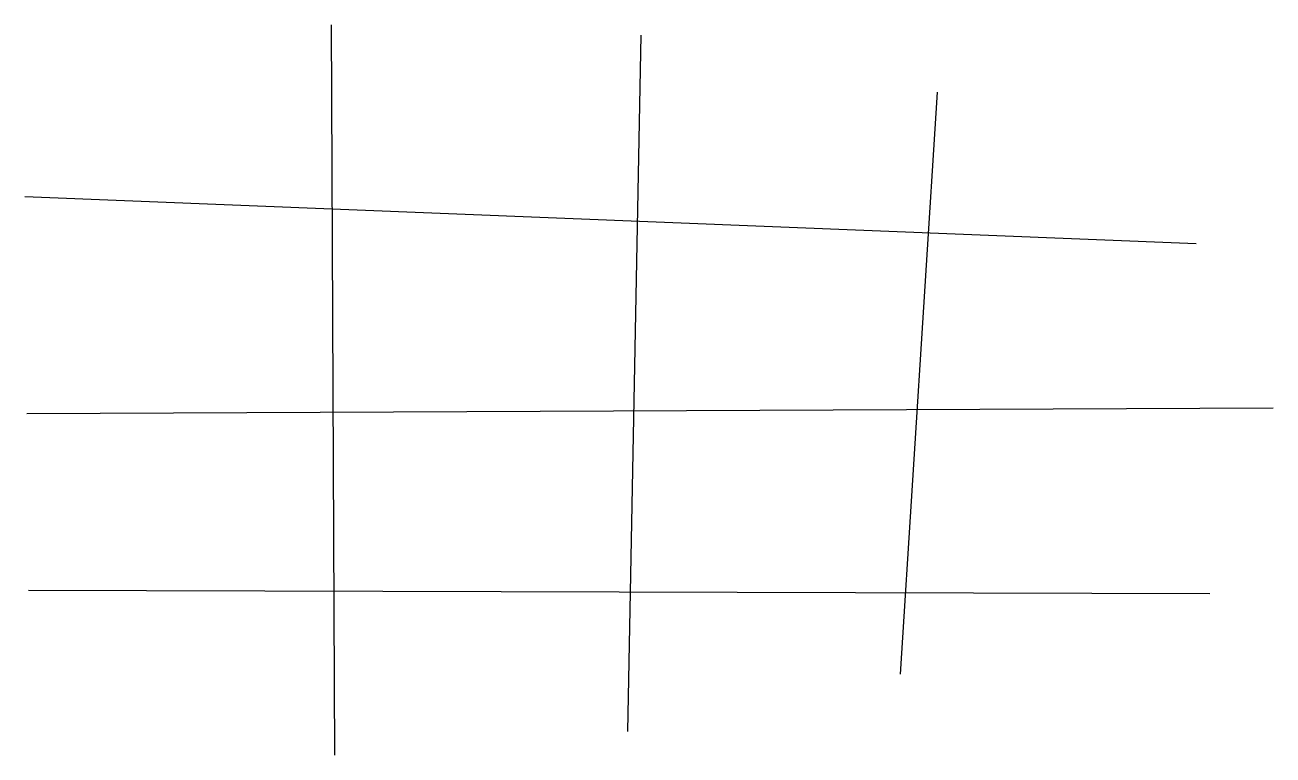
# Model space of a CAD drawing. Header units: inches. Extents: x 0 to 20, y -5.5 to 6.2.
import ezdxf

# ---------------------------------------------------------------- set-up
doc = ezdxf.new("R2010")
doc.units = ezdxf.units.IN
doc.header["$MEASUREMENT"] = 0

msp = doc.modelspace()

# ---------------------------------------------------------------- linework, layer by layer
for p, q in [((4.886, 6.237), (4.94, -5.481)), ((9.855, 6.075), (9.639, -5.103)), ((14.608, 5.157), (14.014, -4.185)), ((-0.029, 3.483), (18.767, 2.727)), ((0, 0), (20, 0.092)), ((0.025, -2.835), (18.983, -2.889))]:
    msp.add_line(p, q)

doc.saveas('drawing.dxf')
